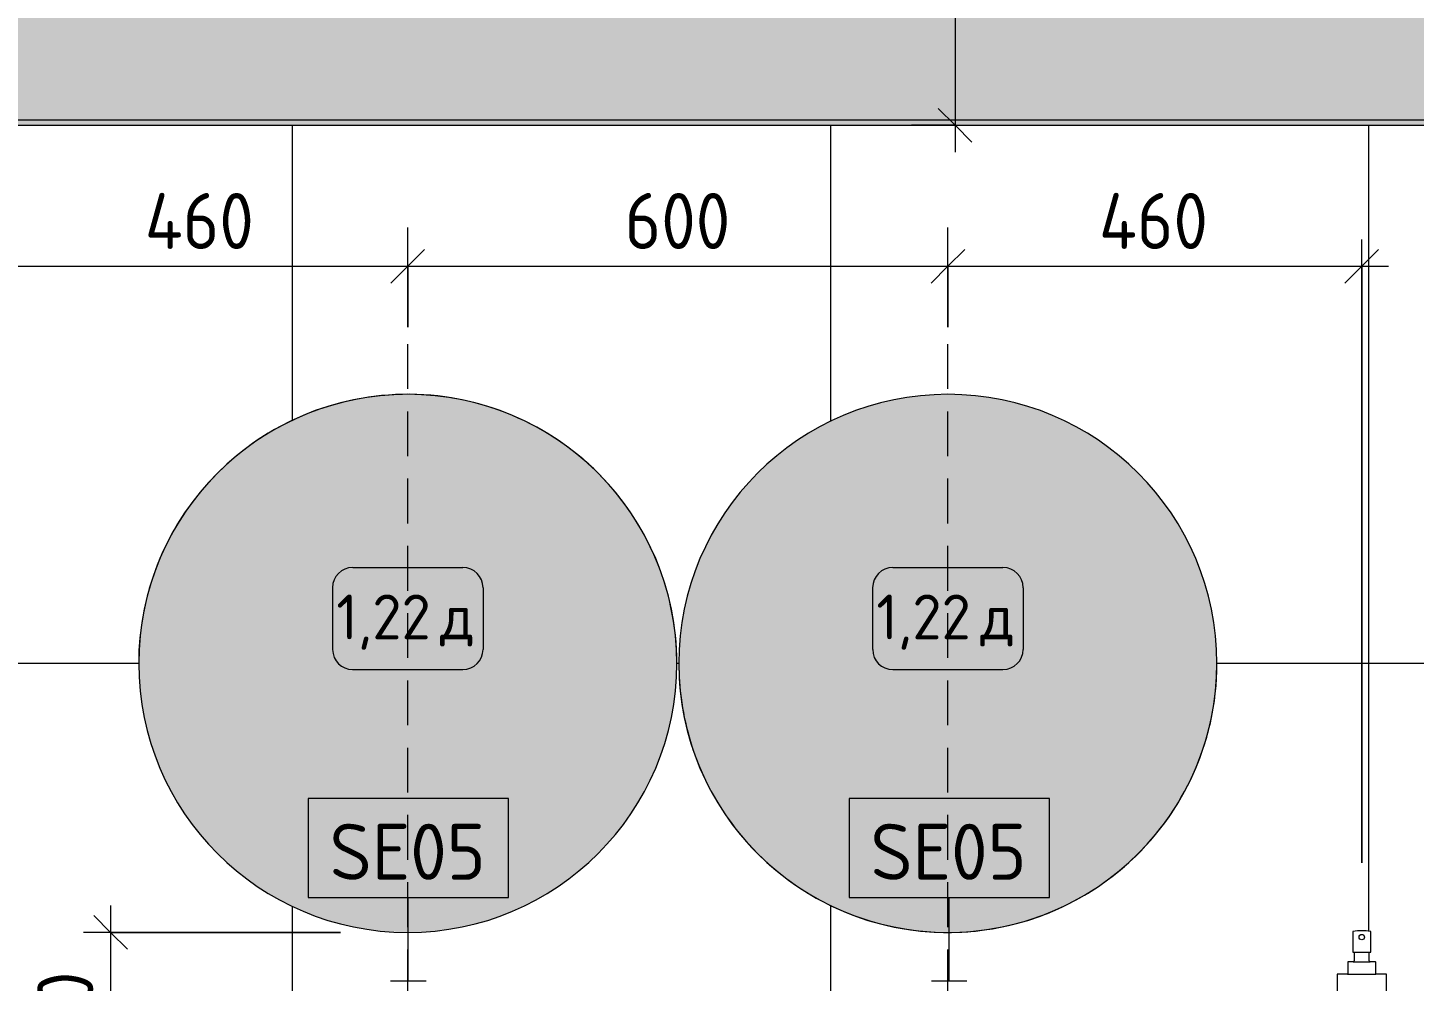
# Model space of a CAD drawing. Header units: millimetres. Extents: x 62702 to 101096, y -2454 to 12271.
# Drawn here: x 82873 to 84419, y 9246 to 10309 of the extents above; entities that cross this region are included whole.
import ezdxf

# ---------------------------------------------------------------- set-up
doc = ezdxf.new("R2010")
doc.units = ezdxf.units.MM
doc.linetypes.add('ADSK_Штрих_ш2 п1', pattern=[75, 50, -25])
for name, color, linetype, lineweight in [('0-1', 7, 'Continuous', 9), ('A-ANNO-DIMS', 7, 'Continuous', 9), ('A-ANNO-DIMS-25', 7, 'Continuous', 9), ('A-DETL-2', 7, 'ADSK_Штрих_ш2 п1', 9), ('A-WALL-PATT', 7, 'Continuous', 9), ('I-FURN-IDEN', 7, 'Continuous', 9), ('P-SANR-FIXT', 7, 'Continuous', 9), ('P-SANR-FIXT-IDEN', 7, 'Continuous', 9), ('Ограждение', 7, 'Continuous', 9), ('Поручни', 7, 'Continuous', 9)]:
    doc.layers.add(name, color=color, linetype=linetype, lineweight=lineweight)
for name, color, linetype, lineweight, true_color in [('A-GENM', 7, 'Continuous', 9, 0x260000), ('I-FURN-7', 7, 'Continuous', 9, 0xc0c0c0), ('I-FURN-8', 7, 'Continuous', 9, 0xacacac)]:
    doc.layers.add(name, color=color, linetype=linetype, lineweight=lineweight, true_color=true_color)
doc.layers.add('I-FURN-9', color=7, linetype='Continuous', lineweight=9, true_color=0x7f7f7f, transparency=0.7)
doc.styles.add('GOST Common_5', font='GOST_Common.ttf', dxfattribs={"height": 50})
doc.styles.add('GOST Common_7', font='GOST_Common.ttf', dxfattribs={"height": 62.5})
doc.styles.add('ISOCPEUR_2', font='isocpeur.ttf', dxfattribs={"width": 0.9, "height": 62.5})
doc.styles.add('ISOCPEUR_3', font='isocpeur.ttf', dxfattribs={"width": 0.9, "height": 50})
doc.dimstyles.new('ISO-2_0_0_9К_Средний_округл2', dxfattribs={"dimscale": 304.8, "dimtxt": 49.799059, "dimasz": 0.123031, "dimexe": 0.098425, "dimexo": 0, "dimgap": 0, "dimtad": 1, "dimdec": 0, "dimrnd": 10, "dimzin": 0, "dimdsep": 46, "dimtxsty": 'ISOCPEUR_3', "dimblk1": 'OBLIQUE', "dimblk2": 'OBLIQUE', "dimsah": 1, "dimcen": 0.09, "dimdle": 0.098425, "dimazin": 0, "dimtfac": 1, "dimtdec": 4, "dimtix": 1, "dimtmove": 0, "dimatfit": 3, "dimfxl": 1, "dimtvp": 1, "dimtolj": 1, "dimtzin": 0, "dimarcsym": 2})
doc.dimstyles.new('ISO-2_5_0_9К_БОЛЬШОЙ_1', dxfattribs={"dimscale": 304.8, "dimtxt": 62.248823, "dimasz": 0.123031, "dimexe": 0.098425, "dimexo": 0.246063, "dimgap": 0, "dimtad": 1, "dimdec": 0, "dimrnd": 10, "dimzin": 0, "dimdsep": 46, "dimtxsty": 'ISOCPEUR_2', "dimblk1": 'OBLIQUE', "dimblk2": 'OBLIQUE', "dimsah": 1, "dimcen": 0.09, "dimdle": 0.098425, "dimazin": 0, "dimtfac": 1, "dimtdec": 4, "dimtix": 1, "dimtmove": 0, "dimatfit": 3, "dimfxl": 1, "dimtvp": 1, "dimtolj": 1, "dimtzin": 0, "dimarcsym": 2})

# ---------------------------------------------------------------- blocks, each defined once
blk = doc.blocks.new('Ограждение - Ограждение-30319788-Развертка 3_10-2')
at = {"layer": 'Ограждение'}
blk.add_hatch(color=256, dxfattribs=at).paths.add_polyline_path([(-3899.9, 10200), (-3682.5, 10200), (-3682.5, 10206), (-7602.5, 10206), (-7602.5, 10200), (-4845, 10200)])
at = {"layer": 'Поручни'}
for p, q in [((-7602.5, 10206), (-3682.5, 10206)), ((-7602.5, 10200), (-3682.5, 10200))]:
    blk.add_line(p, q, dxfattribs=at)
blk = doc.blocks.new('зеркало круглое600д - 1_22д зеркало круглое d600-31405140-Развертка 3_10-2')
at = {"layer": 'I-FURN-9'}
blk.add_hatch(color=256, dxfattribs=at).paths.add_polyline_path([(-5731.1, 9300), (-5701.7, 9301.4), (-5671.9, 9305.9), (-5644, 9312.9), (-5616.3, 9322.8), (-5589.7, 9335.4), (-5564.4, 9350.6), (-5540.8, 9368.1), (-5519, 9387.9), (-5499.2, 9409.7), (-5481.7, 9433.3), (-5466.5, 9458.6), (-5453.9, 9485.2), (-5444, 9512.9), (-5436.9, 9541.5), (-5432.5, 9570.6), (-5431.1, 9600), (-5432.5, 9629.4), (-5436.9, 9658.5), (-5444, 9687.1), (-5453.9, 9714.8), (-5466.5, 9741.4), (-5481.7, 9766.7), (-5499.2, 9790.3), (-5519, 9812.1), (-5540.8, 9831.9), (-5564.4, 9849.4), (-5589.7, 9864.6), (-5616.3, 9877.2), (-5644, 9887.1), (-5672.6, 9894.2), (-5701.7, 9898.6), (-5731.1, 9900), (-5760.5, 9898.6), (-5790, 9894.1), (-5818.2, 9887.1), (-5845.9, 9877.2), (-5872.5, 9864.6), (-5897.8, 9849.4), (-5921.4, 9831.9), (-5943.2, 9812.1), (-5963, 9790.3), (-5980.5, 9766.7), (-5995.7, 9741.4), (-6008.3, 9714.8), (-6018.2, 9687.1), (-6025.3, 9658.5), (-6029.7, 9629.4), (-6031.1, 9600), (-6029.7, 9570.6), (-6025.3, 9541.5), (-6018.2, 9512.9), (-6008.3, 9485.2), (-5995.7, 9458.6), (-5980.5, 9433.3), (-5963, 9409.7), (-5943.2, 9387.9), (-5921.4, 9368.1), (-5897.8, 9350.6), (-5872.5, 9335.4), (-5845.9, 9322.8), (-5818.2, 9312.9), (-5789.6, 9305.8), (-5760.5, 9301.4)])
at = {"layer": 'I-FURN-7'}
for start, end in [(360, 180), (180, 360)]:
    blk.add_arc((-5731.1, 9600), 300, start, end, dxfattribs=at)
at = {"layer": 'I-FURN-8'}
for start, end in [(95.625, 180), (0, 95.625), (180, 0)]:
    blk.add_arc((-5731.1, 9600), 300, start, end, dxfattribs=at)
blk = doc.blocks.new('зеркало круглое600д - 1_22д зеркало круглое d600-V14-Развертка 3_10-2')
at = {"layer": 'I-FURN-9'}
blk.add_hatch(color=256, dxfattribs=at).paths.add_polyline_path([(-5128.9, 9300), (-5099.5, 9301.4), (-5070.4, 9305.8), (-5041.9, 9312.9), (-5014.1, 9322.8), (-4987.5, 9335.4), (-4962.3, 9350.6), (-4938.6, 9368.1), (-4916.8, 9387.9), (-4897, 9409.7), (-4879.5, 9433.3), (-4864.4, 9458.6), (-4851.8, 9485.2), (-4841.9, 9512.9), (-4834.7, 9541.5), (-4830.4, 9570.6), (-4828.9, 9600), (-4830.4, 9629.4), (-4834.7, 9658.5), (-4841.9, 9687.1), (-4851.8, 9714.8), (-4864.4, 9741.4), (-4879.5, 9766.7), (-4897, 9790.3), (-4916.8, 9812.1), (-4938.6, 9831.9), (-4962.3, 9849.4), (-4987.5, 9864.6), (-5014.1, 9877.2), (-5041.9, 9887.1), (-5070.4, 9894.2), (-5099.5, 9898.6), (-5128.9, 9900), (-5158.4, 9898.6), (-5187.5, 9894.2), (-5216, 9887.1), (-5243.8, 9877.2), (-5270.4, 9864.6), (-5295.6, 9849.4), (-5319.3, 9831.9), (-5341.1, 9812.1), (-5360.8, 9790.3), (-5378.4, 9766.7), (-5393.5, 9741.4), (-5406.1, 9714.8), (-5416, 9687.1), (-5423.2, 9658.5), (-5427.5, 9629.4), (-5428.9, 9599.2), (-5427.5, 9570.6), (-5423.2, 9541.5), (-5416, 9512.9), (-5406.1, 9485.2), (-5393.5, 9458.6), (-5378.4, 9433.3), (-5360.1, 9408.9), (-5341.1, 9387.9), (-5317.5, 9366.8), (-5295.6, 9350.6), (-5270.4, 9335.4), (-5243.8, 9322.8), (-5216, 9312.9), (-5187.5, 9305.8), (-5158.4, 9301.4)])
at = {"layer": 'I-FURN-7'}
for start, end in [(360, 180), (180, 360)]:
    blk.add_arc((-5128.9, 9600), 300, start, end, dxfattribs=at)
at = {"layer": 'I-FURN-8'}
for start, end in [(0, 180), (180, 196.875), (309.375, 0), (196.875, 309.375)]:
    blk.add_arc((-5128.9, 9600), 300, start, end, dxfattribs=at)
blk = doc.blocks.new('смеситель для раковины - Default-30607276-Развертка 3_10-2')
at = {"layer": '0-1'}
blk.add_line((-5710.7, 9245.5), (-5750.3, 9245.5), dxfattribs=at)
blk = doc.blocks.new('смеситель для раковины - Default-30615600-Развертка 3_10-2')
at = {"layer": '0-1'}
blk.add_line((-5107.7, 9245.5), (-5147.3, 9245.5), dxfattribs=at)
blk = doc.blocks.new('TOY_Диспансер мыло - Дозатор Elegance new 11654 019001 хром-30593950-Развертка 3_10-2')
at = {"layer": 'A-GENM'}
for p, q in [((-4677.6, 9300.6), (-4677.6, 9278.4)), ((-4657.3, 9278.4), (-4657.3, 9300.6)), ((-4677.1, 9277.9), (-4675.8, 9277.9)), ((-4675.8, 9277.9), (-4659.2, 9277.9)), ((-4675.8, 9277.9), (-4675.8, 9268.2)), ((-4659.2, 9268.2), (-4659.2, 9277.9)), ((-4659.2, 9277.9), (-4657.8, 9277.9)), ((-4683.1, 9266.7), (-4683.1, 9253.4)), ((-4676.8, 9267.2), (-4682.6, 9267.2)), ((-4676.9, 9267.2), (-4658.2, 9267.2)), ((-4652.4, 9267.2), (-4658.2, 9267.2)), ((-4651.9, 9253.4), (-4651.9, 9266.7)), ((-4683.1, 9253.4), (-4695, 9253.4)), ((-4695, 9253.4), (-4695, 9122.4)), ((-4683.3, 9253.5), (-4651.8, 9253.5)), ((-4640, 9253.4), (-4651.9, 9253.4)), ((-4640, 9122.4), (-4640, 9253.4)), ((-4695, 9122.4), (-4640, 9122.4))]:
    blk.add_line(p, q, dxfattribs=at)
blk.add_circle((-4667.5, 9294.8), 3.04, dxfattribs=at)
for centre, radius, start, end in [((-4677.1, 9300.6), 0.5, 90, 180), ((-4667.6, 9233.9), 67.9, 89.9095, 98.0905), ((-4667.4, 9233.9), 67.9, 81.9095, 90.0905), ((-4657.8, 9300.6), 0.5, 0, 90), ((-4677.1, 9278.4), 0.5, 180, 270), ((-4657.8, 9278.4), 0.5, 270, 0), ((-4682.6, 9266.7), 0.5, 90, 180), ((-4676.8, 9268.2), 0.988, 270, 0), ((-4658.2, 9268.2), 0.988, 180, 270), ((-4652.4, 9266.7), 0.5, 0, 90)]:
    blk.add_arc(centre, radius, start, end, dxfattribs=at)
blk = doc.blocks.new('DIMBLOCK16-Развертка 3_10-2')
at = {"layer": 'A-ANNO-DIMS-25'}
for p, q in [((81368.3, 10200), (81368.3, 8132.4)), ((81368.3, 8162.4), (81368.3, 10200)), ((85299.3, 8400), (85299.3, 8132.4)), ((85299.3, 8162.4), (85299.3, 8400)), ((81338.3, 8162.4), (85299.3, 8162.4))]:
    blk.add_line(p, q, dxfattribs=at)
at = {"layer": 'A-ANNO-DIMS-25', "lineweight": 20}
for p, q in [((81368.3, 8162.4), (81387.1, 8181.2)), ((85299.3, 8162.4), (85318.1, 8181.2)), ((81368.3, 8162.4), (81349.6, 8143.7)), ((85299.3, 8162.4), (85280.6, 8143.7))]:
    blk.add_line(p, q, dxfattribs=at)
at = {"layer": 'A-ANNO-DIMS-25', "color": 0, "insert": (83270.6, 8227.7), "char_height": 50, "width": 151.696, "attachment_point": 1, "line_spacing_factor": 1.149209, "style": 'ISOCPEUR_3'}
blk.add_mtext('3930', dxfattribs=at)
blk = doc.blocks.new('_Oblique')
at = {"color": 0, "linetype": 'ByBlock', "lineweight": -2}
blk.add_line((-0.5, -0.5), (0.5, 0.5), dxfattribs=at)
blk = doc.blocks.new('DIMBLOCK22-Развертка 3_10-2')
at = {"layer": 'A-ANNO-DIMS-25'}
for p, q in [((83907.4, 11830), (83907.4, 10170)), ((83858.9, 11800), (83937.4, 11800)), ((83907.4, 11800), (83858.9, 11800)), ((83858.9, 10200), (83937.4, 10200)), ((83907.4, 10200), (83858.9, 10200))]:
    blk.add_line(p, q, dxfattribs=at)
at = {"layer": 'A-ANNO-DIMS-25', "lineweight": 20}
for p, q in [((83907.4, 11800), (83888.6, 11818.8)), ((83907.4, 11800), (83926.1, 11781.2)), ((83907.4, 10200), (83888.6, 10218.8)), ((83907.4, 10200), (83926.1, 10181.2))]:
    blk.add_line(p, q, dxfattribs=at)
at = {"layer": 'A-ANNO-DIMS-25', "color": 0, "insert": (83825.7, 10926.4), "char_height": 62.5, "width": 176.691, "attachment_point": 1, "rotation": 90, "line_spacing_factor": 1.149209, "style": 'ISOCPEUR_2'}
blk.add_mtext('1600', dxfattribs=at)
blk = doc.blocks.new('Марка_Мебель - В прямоуг_Balcon_Марка-25523697-Развертка 3_10-2')
at = {"layer": 'I-FURN-IDEN'}
for p, q in [((-5792.5, 9706.9), (-5669.7, 9706.9)), ((-5815, 9684.4), (-5815, 9615.4)), ((-5647.2, 9684.4), (-5647.2, 9615.6)), ((-5792.6, 9593.1), (-5669.7, 9593.1))]:
    blk.add_line(p, q, dxfattribs=at)
for centre, radius, start, end in [((-5792.5, 9684.4), 22.5, 90, 180), ((-5669.7, 9684.4), 22.5, 0, 90), ((-5792.6, 9615.4), 22.3, 180, 270), ((-5669.7, 9615.6), 22.5, 270, 0)]:
    blk.add_arc(centre, radius, start, end, dxfattribs=at)
blk = doc.blocks.new('М_сантехническая_рамка1 - В рамке-30590747-Развертка 3_10-2')
at = {"layer": 'P-SANR-FIXT-IDEN'}
for p, q in [((-6230.2, 9267.7), (-6453.5, 9267.7)), ((-6453.5, 9267.7), (-6453.5, 9157.3)), ((-6230.2, 9157.3), (-6230.2, 9267.7)), ((-6453.5, 9157.3), (-6230.2, 9157.3))]:
    blk.add_line(p, q, dxfattribs=at)
blk = doc.blocks.new('DIMBLOCK30-Развертка 3_10-2')
at = {"layer": 'A-ANNO-DIMS-25'}
for p, q in [((82835.3, 9377.5), (82835.3, 10072.8)), ((83297.2, 9975), (83297.2, 10072.8)), ((82835.3, 10042.8), (83297.2, 10042.8)), ((82835.3, 10042.8), (82835.3, 9377.5)), ((83297.2, 10042.8), (83297.2, 9975))]:
    blk.add_line(p, q, dxfattribs=at)
at = {"layer": 'A-ANNO-DIMS-25', "lineweight": 20}
for p, q in [((82835.3, 10042.8), (82854.1, 10061.6)), ((83297.2, 10042.8), (83316, 10061.6)), ((82835.3, 10042.8), (82816.6, 10024.1)), ((83297.2, 10042.8), (83278.5, 10024.1))]:
    blk.add_line(p, q, dxfattribs=at)
at = {"layer": 'A-ANNO-DIMS-25', "color": 0, "insert": (83004, 10124.5), "char_height": 62.5, "width": 149.397, "attachment_point": 1, "line_spacing_factor": 1.149209, "style": 'ISOCPEUR_2'}
blk.add_mtext('460', dxfattribs=at)
blk = doc.blocks.new('DIMBLOCK31-Развертка 3_10-2')
at = {"layer": 'A-ANNO-DIMS-25'}
for p, q in [((83297.2, 9975), (83297.2, 10072.8)), ((83899.4, 9975), (83899.4, 10072.8)), ((83297.2, 10042.8), (83899.4, 10042.8)), ((83297.2, 10042.8), (83297.2, 9975)), ((83899.4, 10042.8), (83899.4, 9975))]:
    blk.add_line(p, q, dxfattribs=at)
at = {"layer": 'A-ANNO-DIMS-25', "lineweight": 20}
for p, q in [((83297.2, 10042.8), (83316, 10061.6)), ((83899.4, 10042.8), (83918.1, 10061.6)), ((83297.2, 10042.8), (83278.5, 10024.1)), ((83899.4, 10042.8), (83880.6, 10024.1))]:
    blk.add_line(p, q, dxfattribs=at)
at = {"layer": 'A-ANNO-DIMS-25', "color": 0, "insert": (83539, 10124.5), "char_height": 62.5, "width": 142.215, "attachment_point": 1, "line_spacing_factor": 1.149209, "style": 'ISOCPEUR_2'}
blk.add_mtext('600', dxfattribs=at)
blk = doc.blocks.new('DIMBLOCK32-Развертка 3_10-2')
at = {"layer": 'A-ANNO-DIMS-25'}
for p, q in [((83899.4, 9975), (83899.4, 10072.8)), ((84360.8, 9377.5), (84360.8, 10072.8)), ((83899.4, 10042.8), (84390.8, 10042.8)), ((83899.4, 10042.8), (83899.4, 9975)), ((84360.8, 10042.8), (84360.8, 9377.5))]:
    blk.add_line(p, q, dxfattribs=at)
at = {"layer": 'A-ANNO-DIMS-25', "lineweight": 20}
for p, q in [((83899.4, 10042.8), (83918.1, 10061.6)), ((84360.8, 10042.8), (84379.6, 10061.6)), ((83899.4, 10042.8), (83880.6, 10024.1)), ((84360.8, 10042.8), (84342.1, 10024.1))]:
    blk.add_line(p, q, dxfattribs=at)
at = {"layer": 'A-ANNO-DIMS-25', "color": 0, "insert": (84067.8, 10124.5), "char_height": 62.5, "width": 149.397, "attachment_point": 1, "line_spacing_factor": 1.149209, "style": 'ISOCPEUR_2'}
blk.add_mtext('460', dxfattribs=at)
blk = doc.blocks.new('DIMBLOCK33-Развертка 3_10-2')
at = {"layer": 'A-ANNO-DIMS-25'}
for p, q in [((82965.8, 9330), (82965.8, 9100)), ((83222.2, 9300), (82935.8, 9300)), ((82965.8, 9300), (83222.2, 9300)), ((82917.3, 9100), (82995.8, 9100)), ((82965.8, 9100), (82917.3, 9100))]:
    blk.add_line(p, q, dxfattribs=at)
at = {"layer": 'A-ANNO-DIMS-25', "lineweight": 20}
for p, q in [((82965.8, 9300), (82947.1, 9318.8)), ((82965.8, 9300), (82984.6, 9281.2)), ((82965.8, 9100), (82947.1, 9118.8)), ((82965.8, 9100), (82984.6, 9081.2))]:
    blk.add_line(p, q, dxfattribs=at)
at = {"layer": 'A-ANNO-DIMS-25', "color": 0, "insert": (82884.1, 9140.7), "char_height": 62.5, "width": 142.215, "attachment_point": 1, "rotation": 90, "line_spacing_factor": 1.149209, "style": 'ISOCPEUR_2'}
blk.add_mtext('200', dxfattribs=at)

msp = doc.modelspace()

# ---------------------------------------------------------------- hatches: boundary and pattern name
at = {"layer": 'A-WALL-PATT'}
msp.add_hatch(color=256, dxfattribs=at).paths.add_polyline_path([(81380.8, 10200), (81380.8, 10206), (85288.3, 10206), (85288.3, 11800), (81369.3, 11800), (81369.3, 10200), (81379.3, 10200)])
h = msp.add_hatch(dxfattribs=at)
h.set_pattern_fill('FP_17', color=256, style=0, pattern_type=2)
h.set_pattern_definition([(90, (81368.3, 8400), (-600, 4e-14), []), (180, (81368.3, 8400), (-7e-14, -600), [])])
h.paths.add_polyline_path([(81968.3, 8400), (84563.3, 8400), (84563.3, 8450), (84661.1, 8450), (84661.1, 8451), (84665.5, 8451), (84665.5, 8450), (84763.3, 8450), (84763.3, 8400), (85299.3, 8400), (85299.3, 10120), (85289.3, 10120), (85289.3, 10200), (81379.3, 10199.8), (81379.3, 9000), (81968.3, 9000), (81968.3, 8627.8)])
h.paths.add_polyline_path([(83879.9, 9193.7), (83880.1, 9193.9), (83880.2, 9194.9), (83880.5, 9195.1), (83880.6, 9195.3), (83880.6, 9195.7), (83881.3, 9195.2), (83881.7, 9195.5), (83881.3, 9196), (83881.9, 9196.1), (83880.8, 9198.9), (83880.8, 9207.1), (83880.6, 9207.1), (83880.4, 9206.2), (83880.2, 9206.3), (83880.1, 9210.5), (83879.8, 9201.2), (83879.7, 9194.6), (83879.9, 9193.7)])
h.paths.add_polyline_path([(83710.8, 8650), (82998.4, 8650), (82998.4, 9100), (83274.8, 9100), (83277, 9215), (83276.9, 9218.5), (83277.2, 9224.5), (83277.5, 9231), (83278, 9245.5), (83317.6, 9245.3), (83317.8, 9244.3), (83317.9, 9242.1), (83317.6, 9242), (83318.2, 9226.2), (83318.4, 9225.3), (83318.2, 9224.8), (83319, 9196.8), (83318.9, 9193.3), (83318.9, 9191.8), (83319.2, 9189.4), (83320.6, 9105.7), (83320.7, 9100), (83877.9, 9100), (83879.7, 9190.7), (83879.7, 9191.1), (83879.7, 9204.6), (83880.3, 9222), (83881, 9243), (83880.7, 9242.1), (83880.8, 9244.8), (83881, 9245), (83881, 9245.5), (83920.6, 9245.3), (83921.1, 9230.8), (83922.4, 9182.4), (83923.8, 9100), (84202.4, 9100), (84202.4, 8650), (83947.1, 8650)])
h.paths.add_polyline_path([(84333.3, 9122.4), (84333.3, 9253.4), (84345.2, 9253.4), (84345.2, 9266.7), (84345.7, 9267.2), (84352.3, 9267.5), (84352.5, 9268.2), (84352.5, 9277.9), (84351.2, 9277.9), (84350.7, 9278.4), (84350.7, 9300.6), (84351.2, 9301.1), (84356, 9301.7), (84360.8, 9301.8), (84369.1, 9301.3), (84370.5, 9301.1), (84371, 9300.6), (84371, 9278.4), (84370.5, 9277.9), (84369.1, 9277.9), (84369.4, 9267.5), (84370.1, 9267.2), (84376, 9267.2), (84376.5, 9266.7), (84376.5, 9253.4), (84388.3, 9253.4), (84388.3, 9122.4), (84345.2, 9122.4)])
h.paths.add_polyline_path([(82851, 9122.4), (82807.8, 9122.4), (82807.8, 9253.4), (82819.7, 9253.4), (82819.7, 9266.7), (82820.2, 9267.2), (82826.7, 9267.5), (82827, 9268.2), (82827, 9277.9), (82825.7, 9277.9), (82825.2, 9278.4), (82825.2, 9300.6), (82825.7, 9301.1), (82830.5, 9301.7), (82835.3, 9301.8), (82843.6, 9301.3), (82845, 9301.1), (82845.5, 9300.6), (82845.5, 9278.4), (82845, 9277.9), (82843.6, 9277.9), (82843.9, 9267.5), (82844.6, 9267.2), (82850.5, 9267.2), (82851, 9266.7), (82851, 9253.4), (82862.8, 9253.4), (82862.8, 9122.4)])
h.paths.add_polyline_path([(83921.5, 9183.6), (83922.3, 9187.4), (83922, 9186.2), (83921.7, 9184.7)])
h.paths.add_polyline_path([(83276.9, 9192.4), (83276.9, 9194.6), (83276.9, 9195.1), (83277.4, 9194.9), (83277.5, 9195.2), (83277.6, 9195.8), (83277.6, 9196.1), (83277.8, 9196.3), (83278, 9196.4), (83278.7, 9196.4), (83277.7, 9198.4), (83277.8, 9206.6), (83277.6, 9207.5), (83277.3, 9209.1), (83277, 9209.6), (83276.8, 9201.2), (83276.6, 9192.9), (83276.9, 9192.5)])
h.paths.add_polyline_path([(83921.7, 9192.4), (83922.1, 9193.7), (83921.5, 9209.2), (83921, 9208.4), (83920.8, 9204.6), (83920.7, 9204.5), (83920.8, 9198.1), (83920.1, 9196.6), (83920.8, 9196.8), (83920.8, 9196.3), (83920.9, 9196), (83921.2, 9196), (83921.4, 9196.1), (83921.4, 9195.2), (83921.6, 9194.9), (83921.8, 9194.9), (83921.7, 9192.6)])
h.paths.add_polyline_path([(83318.7, 9193.7), (83319, 9195.5), (83318.4, 9206.3), (83318.2, 9206.2), (83318, 9206.7), (83317.8, 9207.1), (83317.6, 9206.6), (83317.6, 9205.2), (83317.6, 9204.6), (83317.7, 9198.1), (83316.9, 9196.1), (83317.2, 9195.9), (83316.9, 9195.4), (83317.3, 9195.2), (83317.8, 9195.3), (83318, 9195.3), (83318.2, 9195.1), (83318.4, 9194.9), (83318.5, 9194.9), (83318.7, 9193.7)])
h.paths.add_polyline_path([(83919.8, 9196.1), (83920, 9196.5), (83919.9, 9196.4), (83919.8, 9196.2)])
h.paths.add_polyline_path([(83278, 9196.4), (83277.8, 9197), (83278.5, 9196.5)])
h.paths.add_polyline_path([(83318.5, 9212.5), (83318.2, 9213.9), (83318.1, 9213.5), (83318.2, 9212.8), (83318.5, 9212.6)])
h.paths.add_polyline_path([(83880.1, 9212.5), (83880.6, 9213), (83880.1, 9213.9), (83880.1, 9212.9)])
h.paths.add_polyline_path([(83277, 9212.5), (83277.3, 9213.3), (83277.2, 9213.6), (83277, 9213.6)])
h.paths.add_polyline_path([(83921.6, 9212.5), (83921.3, 9213.3), (83921.3, 9212.9), (83921.5, 9212.6)])
h.paths.add_polyline_path([(83921.2, 9213.9), (83921.5, 9214.2), (83921.3, 9214.2), (83921.2, 9214)])
h.paths.add_polyline_path([(83277.4, 9213.9), (83277.1, 9214.4), (83277.3, 9213.9)])
h.paths.add_polyline_path([(83880.5, 9214.6), (83880.4, 9214.7), (83880.4, 9214.6)])
h.paths.add_polyline_path([(83277.7, 9214.7), (83277.4, 9214.9), (83277.6, 9214.7)])
h.paths.add_polyline_path([(83318, 9214.8), (83318.5, 9215.2), (83318.3, 9215.2), (83318, 9215)])
h.paths.add_polyline_path([(83880.6, 9214.8), (83880.4, 9215.2), (83880.1, 9215.2), (83880.1, 9214.9), (83880.4, 9214.9)])
h.paths.add_polyline_path([(83277.6, 9215), (83277.4, 9215.2), (83277.6, 9215.1)])
h.paths.add_polyline_path([(82298.3, 9220), (81948.3, 9220), (81948.3, 9570), (82298.3, 9570), (82298.3, 9356.4)])
h.paths.add_polyline_path([(83277.3, 9239.7), (83277.4, 9243.1), (83277.3, 9239.8)])
h.paths.add_polyline_path([(83880.4, 9239.7), (83880.5, 9243.7), (83880.4, 9240.5)])
h.paths.add_polyline_path([(83899.4, 9300), (83870, 9301.4), (83840.8, 9305.8), (83812.3, 9312.9), (83784.6, 9322.8), (83757.9, 9335.4), (83732.7, 9350.6), (83709, 9368.1), (83687.2, 9387.9), (83667.5, 9409.7), (83649.9, 9433.3), (83634.8, 9458.6), (83622.2, 9485.2), (83612.3, 9512.9), (83605.1, 9541.5), (83600.8, 9570.6), (83599.4, 9600), (83600.8, 9629.4), (83605.1, 9658.5), (83612.3, 9687.1), (83622.2, 9714.8), (83634.8, 9741.4), (83649.9, 9766.7), (83667.5, 9790.3), (83687.2, 9812.1), (83710.8, 9833.2), (83732.7, 9849.4), (83757.9, 9864.6), (83784.6, 9877.2), (83812.3, 9887.1), (83840.8, 9894.2), (83870, 9898.6), (83899.4, 9900), (83928.8, 9898.6), (83957.9, 9894.2), (83986.4, 9887.1), (84014.2, 9877.2), (84040.8, 9864.6), (84066, 9849.4), (84089.7, 9831.9), (84111.5, 9812.1), (84131.3, 9790.3), (84148.8, 9766.7), (84163.9, 9741.4), (84176.5, 9714.8), (84186.4, 9687.1), (84193.6, 9658.5), (84197.9, 9629.4), (84199.4, 9600), (84197.9, 9570.6), (84193.6, 9541.5), (84186.4, 9512.9), (84176.5, 9485.2), (84163.9, 9458.6), (84148.8, 9433.3), (84131.3, 9409.7), (84111.5, 9387.9), (84089.7, 9368.1), (84066, 9350.6), (84040.8, 9335.4), (84014.2, 9322.8), (83986.4, 9312.9), (83957.9, 9305.8), (83928.8, 9301.4)])
h.paths.add_polyline_path([(83297.2, 9300), (83267.8, 9301.4), (83238.3, 9305.9), (83210.1, 9312.9), (83182.4, 9322.8), (83155.8, 9335.4), (83130.5, 9350.6), (83106.9, 9368.1), (83085.1, 9387.9), (83065.3, 9409.7), (83047.8, 9433.3), (83032.6, 9458.6), (83020, 9485.2), (83010.1, 9512.9), (83003, 9541.5), (82998.7, 9570.6), (82997.2, 9600), (82998.7, 9629.4), (83003, 9658.5), (83010.1, 9687.1), (83020, 9714.8), (83032.6, 9741.4), (83047.8, 9766.7), (83065.3, 9790.3), (83085.1, 9812.1), (83106.9, 9831.9), (83130.5, 9849.4), (83155.8, 9864.6), (83182.4, 9877.2), (83210.1, 9887.1), (83238.7, 9894.2), (83267.8, 9898.6), (83297.2, 9900), (83326.6, 9898.6), (83355.7, 9894.2), (83384.3, 9887.1), (83412, 9877.2), (83438.6, 9864.6), (83463.9, 9849.4), (83487.5, 9831.9), (83509.3, 9812.1), (83529.1, 9790.3), (83546.6, 9766.7), (83561.8, 9741.4), (83574.4, 9714.8), (83584.3, 9687.1), (83591.4, 9658.5), (83595.8, 9629.4), (83597.2, 9599.2), (83595.8, 9570.6), (83591.4, 9541.5), (83584.3, 9512.9), (83574.4, 9485.2), (83561.8, 9458.6), (83546.6, 9433.3), (83529.1, 9409.7), (83509.3, 9387.9), (83487.5, 9368.1), (83463.9, 9350.6), (83438.6, 9335.4), (83412, 9322.8), (83384.3, 9312.9), (83355.7, 9305.8), (83326.6, 9301.4), (83316.3, 9300.9)])

# ---------------------------------------------------------------- linework, layer by layer
at = {"layer": 'A-DETL-2'}
for p, q in [((83297.2, 8406), (83297.2, 10086)), ((83899.4, 8406), (83899.4, 10086))]:
    msp.add_line(p, q, dxfattribs=at)
at = {"layer": 'P-SANR-FIXT-IDEN'}
for p, q in [((83297.8, 9245.5), (83297.8, 9339)), ((83900.8, 9245.5), (83900.8, 9339))]:
    msp.add_line(p, q, dxfattribs=at)

# ---------------------------------------------------------------- block references
at = {"layer": 'I-FURN-8'}
for name in ['зеркало круглое600д - 1_22д зеркало круглое d600-31405140-Развертка 3_10-2', 'зеркало круглое600д - 1_22д зеркало круглое d600-V14-Развертка 3_10-2']:
    msp.add_blockref(name, (89028.3, 0), dxfattribs=at)
at = {"layer": 'I-FURN-IDEN'}
for p in [(89028.3, 0), (89630.5, 0)]:
    msp.add_blockref('Марка_Мебель - В прямоуг_Balcon_Марка-25523697-Развертка 3_10-2', p, dxfattribs=at)
at = {"layer": 'P-SANR-FIXT'}
for name in ['TOY_Диспансер мыло - Дозатор Elegance new 11654 019001 хром-30593950-Развертка 3_10-2', 'смеситель для раковины - Default-30607276-Развертка 3_10-2', 'смеситель для раковины - Default-30615600-Развертка 3_10-2']:
    msp.add_blockref(name, (89028.3, 0), dxfattribs=at)
at = {"layer": 'P-SANR-FIXT-IDEN'}
for p in [(89639.6, 181.7), (90242.7, 181.7)]:
    msp.add_blockref('М_сантехническая_рамка1 - В рамке-30590747-Развертка 3_10-2', p, dxfattribs=at)
at = {"layer": 'Поручни'}
msp.add_blockref('Ограждение - Ограждение-30319788-Развертка 3_10-2', (89028.3, 0), dxfattribs=at)

# ---------------------------------------------------------------- texts
at = {"layer": 'I-FURN-IDEN', "char_height": 50, "attachment_point": 1, "style": 'GOST Common_5'}
for s, insert, width in [('1,22', (83217.5, 9676.8), 140.295), ('\\fGOST Common|b0|i0|c204|p34|;д', (83333.2, 9676.8), 44.093), ('1,22', (83819.6, 9676.8), 140.295), ('\\fGOST Common|b0|i0|c204|p34|;д', (83935.4, 9676.8), 44.093)]:
    msp.add_mtext(s, dxfattribs=dict(at, insert=insert, width=width))
at = {"layer": 'P-SANR-FIXT-IDEN', "char_height": 62.5, "width": 222.468, "attachment_point": 1, "style": 'GOST Common_7'}
for insert in [(83210, 9421.2), (83813, 9421.2)]:
    msp.add_mtext('SE05', dxfattribs=dict(at, insert=insert))

# ---------------------------------------------------------------- dimensions: what is measured, and where the dimension line sits
at = {"layer": 'A-ANNO-DIMS'}
for base, p1, p2, override, picture, middle in [((83907.4, 10200), (83933.9, 11800), (83933.9, 10200), {"dimpost": '<>', "dimfxl": 1600}, 'DIMBLOCK22-Развертка 3_10-2', (83876.1, 11000)), ((82965.8, 9100), (83297.2, 9300), (82992.3, 9100), {"dimpost": '<>', "dimfxl": 364.63315}, 'DIMBLOCK33-Развертка 3_10-2', (82934.6, 9200))]:
    dim = msp.add_linear_dim(base=base, p1=p1, p2=p2, angle=90, dimstyle='ISO-2_5_0_9К_БОЛЬШОЙ_1', override=override, dxfattribs=at)
    dim.commit()
    dim.dimension.update_dxf_attribs({"geometry": picture, "text_midpoint": middle})
for base, p1, p2, dimstyle, override, picture, middle in [((85299.3, 8162.4), (81368.3, 10200), (85299.3, 8400), 'ISO-2_0_0_9К_Средний_округл2', {"dimpost": '<>', "dimfxl": 4323.512581}, 'DIMBLOCK16-Развертка 3_10-2', (83333.8, 8187.4)), ((83297.2, 10042.8), (82835.3, 9302.5), (83297.2, 9900), 'ISO-2_5_0_9К_БОЛЬШОЙ_1', {"dimpost": '<>', "dimfxl": 755.173183}, 'DIMBLOCK30-Развертка 3_10-2', (83066.3, 10074.1)), ((83899.4, 10042.8), (83297.2, 9900), (83899.4, 9900), 'ISO-2_5_0_9К_БОЛЬШОЙ_1', {"dimpost": '<>', "dimfxl": 602.153178}, 'DIMBLOCK31-Развертка 3_10-2', (83598.3, 10074.1)), ((84360.8, 10042.8), (83899.4, 9900), (84360.8, 9302.5), 'ISO-2_5_0_9К_БОЛЬШОЙ_1', {"dimpost": '<>', "dimfxl": 754.921849}, 'DIMBLOCK32-Развертка 3_10-2', (84130.1, 10074.1))]:
    dim = msp.add_linear_dim(base=base, p1=p1, p2=p2, dimstyle=dimstyle, override=override, dxfattribs=at)
    dim.commit()
    dim.dimension.update_dxf_attribs({"geometry": picture, "text_midpoint": middle})

doc.saveas('drawing.dxf')
